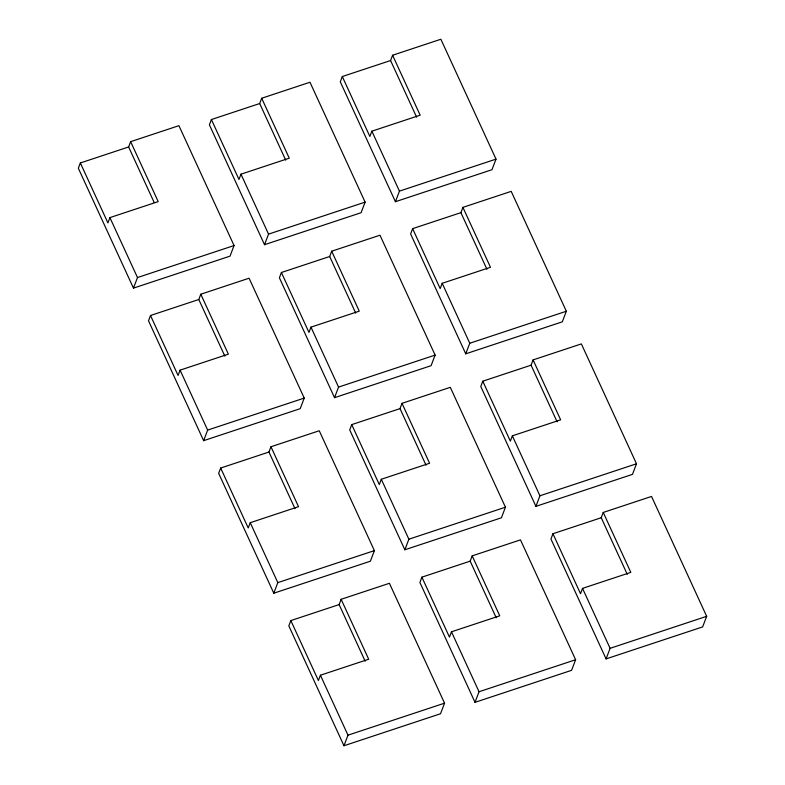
<?xml version="1.0" encoding="UTF-8"?>
<svg xmlns="http://www.w3.org/2000/svg" width="785" height="785" viewBox="0 0 785 785"><rect width="100%" height="100%" fill="white"/><g stroke="black" fill="none" stroke-linecap="round" stroke-linejoin="round"><path stroke-width="1.18" d="M128.632 146.962L80.345 162.966L78.333 168.255L133.47 288.124L230.044 256.136L234.058 245.548L178.921 125.678L130.634 141.673L128.632 146.962L154.154 202.461M130.634 141.673L158.207 201.608L109.92 217.612L107.918 222.901L80.345 162.966M133.47 288.124L137.493 277.547L109.92 217.612M259.688 103.541L211.4 119.536L209.389 124.825L264.525 244.704L361.1 212.706L365.113 202.128L309.977 82.248L261.69 98.253L259.688 103.541L285.72 160.15M198.791 299.507L150.504 315.501L148.502 320.79L203.639 440.67L300.204 408.671L304.227 398.093L249.081 278.214L200.803 294.218L198.791 299.507L224.834 356.115M261.69 98.253L289.263 158.187L240.975 174.182L238.974 179.471L211.4 119.536M200.803 294.218L228.366 354.153L180.089 370.147L178.077 375.446L150.504 315.501M264.525 244.704L268.548 234.126L240.975 174.182M203.639 440.67L207.652 430.092L180.089 370.147M390.577 60.543L342.299 76.537L340.288 81.826L395.424 201.706L491.989 169.707L496.012 159.129L440.876 39.25L392.588 55.244L390.577 60.543L416.619 117.151M329.69 256.509L281.403 272.503L279.391 277.792L334.538 397.671L431.102 365.673L435.116 355.095L379.979 235.215L331.692 251.21L329.69 256.509L355.723 313.117M268.951 452.042L220.673 468.046L218.662 473.335L273.798 593.205L370.373 561.216L374.386 550.628L319.25 430.759L270.962 446.753L268.951 452.042L294.993 508.651M392.588 55.244L420.161 115.189L371.874 131.183L369.863 136.472L342.299 76.537M331.692 251.21L359.265 311.154L310.978 327.149L308.976 332.438L281.403 272.503M270.962 446.753L298.536 506.688L250.248 522.692L248.237 527.981L220.673 468.046M395.424 201.706L399.447 191.128L371.874 131.183M334.538 397.671L338.551 387.093L310.978 327.149M273.798 593.205L277.821 582.627L250.248 522.692M460.903 212.656L412.625 228.651L410.614 233.94L465.75 353.819L562.315 321.821L566.338 311.243L511.202 191.363L462.914 207.368L460.903 212.656L486.945 269.265M400.016 408.622L351.729 424.616L349.717 429.905L404.854 549.785L501.429 517.786L505.442 507.208L450.305 387.329L402.018 403.333L400.016 408.622L426.049 465.23M339.12 604.587L290.833 620.582L288.821 625.871L343.967 745.75L440.532 713.751L444.555 703.174L389.409 583.294L341.132 599.298L339.12 604.587L365.162 661.196M462.914 207.368L490.488 267.302L442.2 283.297L440.189 288.595L412.625 228.651M402.018 403.333L429.591 463.268L381.304 479.262L379.302 484.561L351.729 424.616M341.132 599.298L368.695 659.233L320.417 675.228L318.406 680.526L290.833 620.582M465.75 353.819L469.773 343.241L442.2 283.297M404.854 549.785L408.877 539.207L381.304 479.262M343.967 745.75L347.981 735.172L320.417 675.228M531.072 365.192L482.785 381.196L480.773 386.485L535.919 506.354L632.484 474.366L636.498 463.778L581.361 343.909L533.074 359.903L531.072 365.192L557.105 421.8M470.176 561.157L421.888 577.161L419.887 582.45L475.023 702.33L571.588 670.331L575.611 659.743L520.475 539.874L472.187 555.868L470.176 561.157L496.218 617.766M533.074 359.903L560.647 419.838L512.36 435.842L510.358 441.131L482.785 381.196M472.187 555.868L499.751 615.813L451.473 631.807L449.462 637.096L421.888 577.161M535.919 506.354L539.933 495.777L512.36 435.842M475.023 702.33L479.036 691.742L451.473 631.807M601.231 517.737L552.944 533.731L550.942 539.02L606.079 658.9L702.644 626.901L706.667 616.323L651.53 496.444L603.243 512.448L601.231 517.737L627.274 574.345M603.243 512.448L630.816 572.383L582.529 588.377L580.517 593.676L552.944 533.731M606.079 658.9L610.102 648.322L582.529 588.377M137.493 277.547L234.058 245.548M268.548 234.126L365.113 202.128M399.447 191.128L496.012 159.129M207.652 430.092L304.227 398.093M469.773 343.241L566.338 311.243M338.551 387.093L435.116 355.095M277.821 582.627L374.386 550.628M408.877 539.207L505.442 507.208M539.933 495.777L636.498 463.778M347.981 735.172L444.555 703.174M479.036 691.742L575.611 659.743M610.102 648.322L706.667 616.323"/></g></svg>
